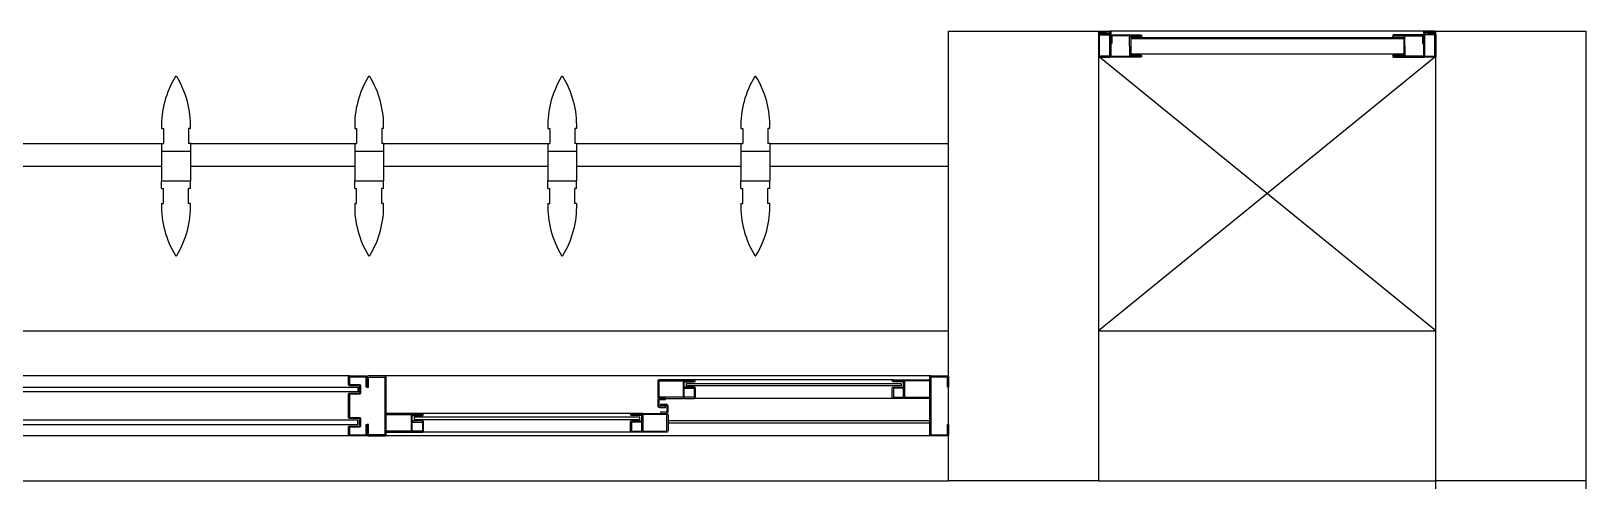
# Model space of a CAD drawing. Header units: millimetres. Extents: x 1887 to 2405, y 1100 to 1335.
# Drawn here: x 2171.536 to 2173.61, y 1243.448 to 1244.048 of the extents above; entities that cross this region are included whole.
import ezdxf

# ---------------------------------------------------------------- set-up
doc = ezdxf.new("R2010")
doc.units = ezdxf.units.MM
for name, color, linetype in [('AR-ALV', 2, 'Continuous'), ('AR-BRISES', 1, 'Continuous'), ('AR-ESQ', 1, 'Continuous'), ('AR-ESTC', 3, 'Continuous'), ('AR-PEITORIL', 1, 'Continuous'), ('AR-SHAFT', 1, 'Continuous'), ('BR-PAINEL', 1, 'Continuous'), ('BR-SUPORTE', 1, 'Continuous'), ('DT-ESQ-BAGUETE-C', 2, 'Continuous'), ('DT-ESQ-BAGUETE-V', 1, 'Continuous'), ('DT-ESQ-CHAPA DOBRADA-V', 1, 'Continuous'), ('DT-ESQ-MARCO-V', 1, 'Continuous'), ('DT-ESQ-PERFIL CADEIRA-C', 2, 'Continuous'), ('DT-ESQ-PERFIL CADEIRA-V', 1, 'Continuous'), ('DT-ESQ-PERFIL U SIMPLES-C', 2, 'Continuous'), ('DT-ESQ-PERFIL U-C', 2, 'Continuous'), ('DT-ESQ-PERFIL U-V', 1, 'Continuous'), ('DT-ESQ-VENEZIANA-C', 2, 'Continuous'), ('DT-ESQ-VENEZIANA-V', 2, 'Continuous'), ('DT-ESQ-VIDRO-C', 2, 'Continuous'), ('DT-ESQ-VIDRO-V', 2, 'Continuous')]:
    doc.layers.add(name, color=color, linetype=linetype)

# ---------------------------------------------------------------- blocks, each defined once
blk = doc.blocks.new('EF23-P')
at = {"layer": 'DT-ESQ-BAGUETE-C', "ltscale": 0.1}
for points in [[(0.4225, -0.08), (0.409, -0.08), (0.409, -0.0785), (0.422, -0.0785, 0.414214), (0.4225, -0.078), (0.4225, -0.067, 0.414214), (0.422, -0.0665), (0.409, -0.0665), (0.409, -0.065), (0.4225, -0.065, -0.414214), (0.424, -0.0665), (0.424, -0.0785, -0.414214)], [(0.7015, -0.08), (0.715, -0.08), (0.715, -0.0785), (0.702, -0.0785, -0.414214), (0.7015, -0.078), (0.7015, -0.067, -0.414214), (0.702, -0.0665), (0.715, -0.0665), (0.715, -0.065), (0.7015, -0.065, 0.414214), (0.7, -0.0665), (0.7, -0.0785, 0.414214)], [(0.0735, -0.125), (0.06, -0.125), (0.06, -0.1235), (0.073, -0.1235, 0.414214), (0.0735, -0.123), (0.0735, -0.112, 0.414214), (0.073, -0.1115), (0.06, -0.1115), (0.06, -0.11), (0.0735, -0.11, -0.414214), (0.075, -0.1115), (0.075, -0.1235, -0.414214)], [(0.339, -0.125), (0.3525, -0.125), (0.3525, -0.1235), (0.3395, -0.1235, -0.414214), (0.339, -0.123), (0.339, -0.112, -0.414214), (0.3395, -0.1115), (0.3525, -0.1115), (0.3525, -0.11), (0.339, -0.11, 0.414214), (0.3375, -0.1115), (0.3375, -0.1235, 0.414214)]]:
    blk.add_lwpolyline(points, format="xyb", close=True, dxfattribs=at)
at = {"layer": 'DT-ESQ-BAGUETE-V', "ltscale": 0.1}
for p, q in [((0.4225, -0.065), (0.7015, -0.065)), ((0.0735, -0.11), (0.339, -0.11))]:
    blk.add_line(p, q, dxfattribs=at)
at = {"layer": 'DT-ESQ-CHAPA DOBRADA-V', "ltscale": 0.1}
for p, q in [((0.025, -0.077), (0.374, -0.077)), ((0.025, -0.08), (0.374, -0.08))]:
    blk.add_line(p, q, dxfattribs=at)
at = {"layer": 'DT-ESQ-MARCO-V', "ltscale": 0.1}
for p, q in [((0.7985, -0.06), (1.3515, -0.06)), ((0.7985, -0.14), (1.3515, -0.14))]:
    blk.add_line(p, q, dxfattribs=at)
at = {"layer": 'DT-ESQ-PERFIL CADEIRA-C', "ltscale": 0.1}
for p, q in [((0.376, -0.0885), (0.4225, -0.0885)), ((0.75, -0.0885), (0.7015, -0.0885)), ((0.025, -0.1335), (0.0735, -0.1335)), ((0.3855, -0.1335), (0.339, -0.1335))]:
    blk.add_line(p, q, dxfattribs=at)
for points in [[(0.4225, -0.087, -1), (0.4225, -0.09), (0.376, -0.09, -0.414214), (0.374, -0.088), (0.374, -0.067, -0.414214), (0.376, -0.065), (0.4075, -0.065, -0.414214), (0.409, -0.0665), (0.409, -0.087)], [(0.409, -0.0885, -0.198913), (0.4079, -0.0881, -0.198913), (0.4075, -0.087), (0.4075, -0.067, 0.414214), (0.407, -0.0665), (0.376, -0.0665, 0.414214), (0.3755, -0.067), (0.3755, -0.088, 0.414214), (0.376, -0.0885)], [(0.7015, -0.09), (0.75, -0.09), (0.75, -0.0885), (0.715, -0.0885, 0.198912), (0.7161, -0.0881, 0.198913), (0.7165, -0.087), (0.7165, -0.067, -0.414214), (0.717, -0.0665), (0.75, -0.0665), (0.75, -0.065), (0.7165, -0.065, 0.414214), (0.715, -0.0665), (0.715, -0.0785), (0.715, -0.08), (0.715, -0.087), (0.7015, -0.087, 1)], [(0.0735, -0.135), (0.025, -0.135), (0.025, -0.1335), (0.06, -0.1335, -0.198912), (0.0589, -0.1331, -0.198913), (0.0585, -0.132), (0.0585, -0.112, 0.414214), (0.058, -0.1115), (0.025, -0.1115), (0.025, -0.11), (0.0585, -0.11, -0.414214), (0.06, -0.1115), (0.06, -0.1235), (0.06, -0.125), (0.06, -0.132), (0.0735, -0.132, -1)], [(0.339, -0.132, 1), (0.339, -0.135), (0.3855, -0.135, 0.414214), (0.3875, -0.133), (0.3875, -0.112, 0.414214), (0.3855, -0.11), (0.354, -0.11, 0.414214), (0.3525, -0.1115), (0.3525, -0.132)], [(0.3525, -0.1335, 0.198913), (0.3536, -0.1331, 0.198913), (0.354, -0.132), (0.354, -0.112, -0.414214), (0.3545, -0.1115), (0.3855, -0.1115, -0.414214), (0.386, -0.112), (0.386, -0.133, -0.414214), (0.3855, -0.1335)]]:
    blk.add_lwpolyline(points, format="xyb", close=True, dxfattribs=at)
at = {"layer": 'DT-ESQ-PERFIL CADEIRA-V', "ltscale": 0.1}
for p, q in [((0.4075, -0.09), (0.7015, -0.09)), ((0.0735, -0.135), (0.339, -0.135))]:
    blk.add_line(p, q, dxfattribs=at)
at = {"layer": 'DT-ESQ-PERFIL U SIMPLES-C', "ltscale": 0.1}
for points in [[(0.376, -0.102), (0.384, -0.102), (0.384, -0.1005), (0.376, -0.1005, -0.414214), (0.3755, -0.1), (0.3755, -0.092, -0.414214), (0.376, -0.0915), (0.384, -0.0915), (0.384, -0.09), (0.376, -0.09, 0.414214), (0.374, -0.092), (0.374, -0.1, 0.414214)], [(0.3855, -0.098), (0.3775, -0.098), (0.3775, -0.0995), (0.3855, -0.0995, -0.414214), (0.386, -0.1), (0.386, -0.108, -0.414214), (0.3855, -0.1085), (0.3775, -0.1085), (0.3775, -0.11), (0.3855, -0.11, 0.414214), (0.3875, -0.108), (0.3875, -0.1, 0.414214)]]:
    blk.add_lwpolyline(points, format="xyb", close=True, dxfattribs=at)
at = {"layer": 'DT-ESQ-PERFIL U-C', "ltscale": 0.1}
for points in [[(0, -0.0615, -0.414214), (0.0015, -0.06), (0.0235, -0.06, -0.414214), (0.025, -0.0615), (0.025, -0.1385, -0.414214), (0.0235, -0.14), (0.0015, -0.14, -0.414214), (0, -0.1385), (0, -0.125), (0.0015, -0.125), (0.0015, -0.138, 0.414214), (0.002, -0.1385), (0.023, -0.1385, 0.414214), (0.0235, -0.138), (0.0235, -0.062, 0.414214), (0.023, -0.0615), (0.002, -0.0615, 0.414214), (0.0015, -0.062), (0.0015, -0.075), (0, -0.075)], [(0.775, -0.0615, 0.414214), (0.7735, -0.06), (0.7515, -0.06, 0.414214), (0.75, -0.0615), (0.75, -0.1385, 0.414214), (0.7515, -0.14), (0.7735, -0.14, 0.414214), (0.775, -0.1385), (0.775, -0.125), (0.7735, -0.125), (0.7735, -0.138, -0.414214), (0.773, -0.1385), (0.752, -0.1385, -0.414214), (0.7515, -0.138), (0.7515, -0.062, -0.414214), (0.752, -0.0615), (0.773, -0.0615, -0.414214), (0.7735, -0.062), (0.7735, -0.075), (0.775, -0.075)], [(0.8, -0.1285), (0.8, -0.1385, -0.414214), (0.7985, -0.14), (0.7765, -0.14, -0.414214), (0.775, -0.1385), (0.775, -0.125), (0.7765, -0.125), (0.7765, -0.138, 0.414214), (0.777, -0.1385), (0.798, -0.1385, 0.414214), (0.7985, -0.138), (0.7985, -0.1285), (0.7855, -0.1285, -0.414214), (0.784, -0.127), (0.784, -0.117, -0.414214), (0.7855, -0.1155), (0.7985, -0.1155), (0.7985, -0.0845), (0.7855, -0.0845, -0.414214), (0.784, -0.083), (0.784, -0.073, -0.414214), (0.7855, -0.0715), (0.7985, -0.0715), (0.7985, -0.062, 0.414214), (0.798, -0.0615), (0.777, -0.0615, 0.414214), (0.7765, -0.062), (0.7765, -0.075), (0.775, -0.075), (0.775, -0.0615, -0.414214), (0.7765, -0.06), (0.7985, -0.06, -0.414214), (0.8, -0.0615), (0.8, -0.0715, -0.414214), (0.7985, -0.073), (0.7855, -0.073), (0.7855, -0.083), (0.7985, -0.083), (0.7985, -0.083, -0.414214), (0.8, -0.0845), (0.8, -0.1155, -0.414214), (0.7985, -0.117), (0.7985, -0.117), (0.7855, -0.117), (0.7855, -0.127), (0.7985, -0.127, -0.414214)]]:
    blk.add_lwpolyline(points, format="xyb", close=True, dxfattribs=at)
at = {"layer": 'DT-ESQ-PERFIL U-V', "ltscale": 0.1}
for p, q in [((0.0235, -0.06), (0.7515, -0.06)), ((0.0235, -0.14), (0.7515, -0.14))]:
    blk.add_line(p, q, dxfattribs=at)
at = {"layer": 'DT-ESQ-VIDRO-C', "ltscale": 0.1}
for points in [[(0.7125, -0.085), (0.7125, -0.082), (0.4115, -0.082), (0.4115, -0.085)], [(1.3625, -0.081), (1.3625, -0.075), (0.7875, -0.075), (0.7875, -0.081)], [(0.063, -0.13), (0.063, -0.127), (0.3495, -0.127), (0.3495, -0.13)]]:
    blk.add_lwpolyline(points, close=True, dxfattribs=at)
at = {"layer": 'DT-ESQ-VIDRO-V', "ltscale": 0.1}
blk.add_lwpolyline([(1.3625, -0.119), (1.3625, -0.125), (0.7875, -0.125), (0.7875, -0.119)], close=True, dxfattribs=at)
blk = doc.blocks.new('BR-MODULO8')
at = {"layer": 'BR-PAINEL'}
for p, q in [((-1.0492, 0.27), (-1.0467, 0.27)), ((-1.0467, 0.27), (-1.0467, 0.25)), ((-1.0133, 0.27), (-1.0133, 0.25)), ((-1.0108, 0.27), (-1.0133, 0.27)), ((-0.7917, 0.27), (-0.7892, 0.27)), ((-0.7892, 0.27), (-0.7892, 0.25)), ((-0.7558, 0.27), (-0.7558, 0.25)), ((-0.7533, 0.27), (-0.7558, 0.27)), ((-0.5342, 0.27), (-0.5317, 0.27)), ((-0.5317, 0.27), (-0.5317, 0.25)), ((-0.4958, 0.27), (-0.4983, 0.27)), ((-0.4983, 0.27), (-0.4983, 0.25)), ((-0.2767, 0.27), (-0.2742, 0.27)), ((-0.2742, 0.27), (-0.2742, 0.25)), ((-0.2408, 0.27), (-0.2408, 0.25)), ((-0.2383, 0.27), (-0.2408, 0.27)), ((-1.0492, 0.25), (-1.0492, 0.24)), ((-1.0492, 0.25), (-1.0467, 0.25)), ((-1.0108, 0.25), (-1.0133, 0.25)), ((-1.0108, 0.25), (-1.0108, 0.24)), ((-0.7917, 0.25), (-0.7917, 0.24)), ((-0.7917, 0.25), (-0.7892, 0.25)), ((-0.7533, 0.25), (-0.7558, 0.25)), ((-0.7533, 0.25), (-0.7533, 0.24)), ((-0.5342, 0.25), (-0.5317, 0.25)), ((-0.5342, 0.25), (-0.5342, 0.24)), ((-0.4958, 0.25), (-0.4983, 0.25)), ((-0.4958, 0.25), (-0.4958, 0.24)), ((-0.2767, 0.25), (-0.2767, 0.24)), ((-0.2767, 0.25), (-0.2742, 0.25)), ((-0.2383, 0.25), (-0.2408, 0.25)), ((-0.2383, 0.25), (-0.2383, 0.24)), ((-1.0492, 0.24), (-1.0108, 0.24)), ((-1.0492, 0.24), (-1.0492, 0.2)), ((-1.0108, 0.24), (-1.0108, 0.2)), ((-0.7917, 0.24), (-0.7533, 0.24)), ((-0.7917, 0.24), (-0.7917, 0.2)), ((-0.7533, 0.24), (-0.7533, 0.2)), ((-0.5342, 0.24), (-0.5342, 0.2)), ((-0.5342, 0.24), (-0.4958, 0.24)), ((-0.4958, 0.24), (-0.4958, 0.2)), ((-0.2767, 0.24), (-0.2383, 0.24)), ((-0.2767, 0.24), (-0.2767, 0.2)), ((-0.2383, 0.24), (-0.2383, 0.2)), ((-1.0492, 0.2), (-1.0108, 0.2)), ((-1.0492, 0.19), (-1.0492, 0.2)), ((-1.0492, 0.19), (-1.0467, 0.19)), ((-1.0467, 0.17), (-1.0467, 0.19)), ((-1.0108, 0.19), (-1.0133, 0.19)), ((-1.0133, 0.17), (-1.0133, 0.19)), ((-1.0108, 0.19), (-1.0108, 0.2)), ((-0.7917, 0.2), (-0.7533, 0.2)), ((-0.7917, 0.19), (-0.7917, 0.2)), ((-0.7917, 0.19), (-0.7892, 0.19)), ((-0.7892, 0.17), (-0.7892, 0.19)), ((-0.7533, 0.19), (-0.7558, 0.19)), ((-0.7558, 0.17), (-0.7558, 0.19)), ((-0.7533, 0.19), (-0.7533, 0.2)), ((-0.5342, 0.19), (-0.5342, 0.2)), ((-0.5342, 0.2), (-0.4958, 0.2)), ((-0.5342, 0.19), (-0.5317, 0.19)), ((-0.5317, 0.17), (-0.5317, 0.19)), ((-0.4983, 0.17), (-0.4983, 0.19)), ((-0.4958, 0.19), (-0.4983, 0.19)), ((-0.4958, 0.19), (-0.4958, 0.2)), ((-0.2767, 0.2), (-0.2383, 0.2)), ((-0.2767, 0.19), (-0.2767, 0.2)), ((-0.2767, 0.19), (-0.2742, 0.19)), ((-0.2742, 0.17), (-0.2742, 0.19)), ((-0.2383, 0.19), (-0.2408, 0.19)), ((-0.2408, 0.17), (-0.2408, 0.19)), ((-0.2383, 0.19), (-0.2383, 0.2)), ((-1.0492, 0.17), (-1.0467, 0.17)), ((-1.0108, 0.17), (-1.0133, 0.17)), ((-0.7917, 0.17), (-0.7892, 0.17)), ((-0.7533, 0.17), (-0.7558, 0.17)), ((-0.5342, 0.17), (-0.5317, 0.17)), ((-0.4958, 0.17), (-0.4983, 0.17)), ((-0.2767, 0.17), (-0.2742, 0.17)), ((-0.2383, 0.17), (-0.2408, 0.17))]:
    blk.add_line(p, q, dxfattribs=at)
for centre, radius, start, end in [((-0.9242, 0.2739), 0.1251, 148.4721, 181.772), ((-1.03, 0.3387), 0.001, 37.1012, 142.8988), ((-1.1358, 0.2739), 0.1251, 358.228, 31.5279), ((-0.6667, 0.2739), 0.1251, 148.4721, 181.772), ((-0.7725, 0.3387), 0.001, 37.1012, 142.8988), ((-0.8783, 0.2739), 0.1251, 358.228, 31.5279), ((-0.4092, 0.2739), 0.1251, 148.4721, 181.772), ((-0.515, 0.3387), 0.001, 37.1012, 142.8988), ((-0.6208, 0.2739), 0.1251, 358.228, 31.5279), ((-0.1517, 0.2739), 0.1251, 148.4721, 181.772), ((-0.2575, 0.3387), 0.001, 37.1012, 142.8988), ((-0.3633, 0.2739), 0.1251, 358.228, 31.5279), ((-0.9242, 0.1661), 0.1251, 178.228, 211.5279), ((-1.1358, 0.1661), 0.1251, 328.4721, 1.772), ((-0.6667, 0.1661), 0.1251, 178.228, 211.5279), ((-0.8783, 0.1661), 0.1251, 328.4721, 1.772), ((-0.4092, 0.1661), 0.1251, 178.228, 211.5279), ((-0.6208, 0.1661), 0.1251, 328.4721, 1.772), ((-0.1517, 0.1661), 0.1251, 178.228, 211.5279), ((-0.3633, 0.1661), 0.1251, 328.4721, 1.772), ((-1.03, 0.1013), 0.001, 217.1012, 322.8988), ((-0.7725, 0.1013), 0.001, 217.1012, 322.8988), ((-0.515, 0.1013), 0.001, 217.1012, 322.8988), ((-0.2575, 0.1013), 0.001, 217.1012, 322.8988)]:
    blk.add_arc(centre, radius, start, end, dxfattribs=at)
at = {"layer": 'BR-SUPORTE'}
for p, q in [((-1.2683, 0.25), (-1.0467, 0.25)), ((-1.0108, 0.25), (-0.7892, 0.25)), ((-0.7533, 0.25), (-0.5317, 0.25)), ((-0.4958, 0.25), (-0.2742, 0.25)), ((-0.2383, 0.25), (0, 0.25)), ((-1.2683, 0.22), (-1.0492, 0.22)), ((-1.0108, 0.22), (-0.7917, 0.22)), ((-0.7533, 0.22), (-0.5342, 0.22)), ((-0.4958, 0.22), (-0.2767, 0.22)), ((-0.2383, 0.22), (0, 0.22))]:
    blk.add_line(p, q, dxfattribs=at)
blk = doc.blocks.new('EF01C-P')
at = {"layer": 'DT-ESQ-BAGUETE-C', "ltscale": 0.1}
for points in [[(0.0015, 0.035), (0.015, 0.035), (0.015, 0.0335), (0.0015, 0.0335), (0.0015, 0.005), (0.015, 0.005), (0.015, 0.0035), (0.0015, 0.0035, -0.414214), (0, 0.005), (0, 0.0335, -0.414214)], [(0.4485, 0.035), (0.435, 0.035), (0.435, 0.0335), (0.4485, 0.0335), (0.4485, 0.005), (0.435, 0.005), (0.435, 0.0035), (0.4485, 0.0035, 0.414214), (0.45, 0.005), (0.45, 0.0335, 0.414214)]]:
    blk.add_lwpolyline(points, format="xyb", close=True, dxfattribs=at)
at = {"layer": 'DT-ESQ-PERFIL CADEIRA-C', "ltscale": 0.1}
for points in [[(0.01, 0.0015), (0.01, 0.003), (0.0015, 0.003, 1), (0.0015, 0), (0.015, 0, 0.414214), (0.0165, 0.0015), (0.0165, 0.0335), (0.043, 0.0335)], [(0.043, 0.0065), (0.018, 0.0065), (0.018, 0.0165), (0.0165, 0.0165), (0.0165, 0.0065, 0.414214), (0.018, 0.005), (0.043, 0.005), (0.0565, 0.005, 1), (0.0565, 0.008), (0.043, 0.008), (0.043, 0.02), (0.043, 0.032), (0.0565, 0.032, 1), (0.0565, 0.035), (0.043, 0.035), (0.0165, 0.035, 0.414214), (0.015, 0.0335), (0.015, 0.0015), (0.0015, 0.0015)], [(0.0415, 0.02), (0.0415, 0.032, -0.414214), (0.043, 0.0335), (0.0565, 0.0335)], [(0.407, 0.0065), (0.432, 0.0065), (0.432, 0.0165), (0.4335, 0.0165), (0.4335, 0.0065, -0.414214), (0.432, 0.005), (0.407, 0.005), (0.3935, 0.005, -1), (0.3935, 0.008), (0.407, 0.008), (0.407, 0.02), (0.407, 0.032), (0.3935, 0.032, -1), (0.3935, 0.035), (0.407, 0.035), (0.4335, 0.035, -0.414214), (0.435, 0.0335), (0.435, 0.0015), (0.4485, 0.0015)], [(0.4085, 0.02), (0.4085, 0.032, 0.414214), (0.407, 0.0335), (0.3935, 0.0335)], [(0.44, 0.0015), (0.44, 0.003), (0.4485, 0.003, -1), (0.4485, 0), (0.435, 0, -0.414214), (0.4335, 0.0015), (0.4335, 0.0335), (0.407, 0.0335)], [(0.0415, 0.02), (0.0415, 0.008, 0.414214), (0.043, 0.0065), (0.0565, 0.0065)], [(0.4085, 0.02), (0.4085, 0.008, -0.414214), (0.407, 0.0065), (0.3935, 0.0065)]]:
    blk.add_lwpolyline(points, format="xyb", dxfattribs=at)
at = {"layer": 'DT-ESQ-PERFIL CADEIRA-V', "ltscale": 0.1}
blk.add_line((0.015, 0), (0.435, 0), dxfattribs=at)
at = {"layer": 'DT-ESQ-VENEZIANA-C', "ltscale": 0.1}
for p, q in [((0.043, 0.0105), (0.407, 0.0105)), ((0.043, 0.009), (0.407, 0.009))]:
    blk.add_line(p, q, dxfattribs=at)
at = {"layer": 'DT-ESQ-VENEZIANA-V', "ltscale": 0.1}
blk.add_line((0.043, 0.031), (0.407, 0.031), dxfattribs=at)

msp = doc.modelspace()

# ---------------------------------------------------------------- linework, layer by layer
at = {"layer": 'AR-ALV'}
for p, q in [((2172.9597, 1243.6485), (2173.4097, 1243.6485)), ((2172.9597, 1243.4485), (2173.4097, 1243.4485)), ((2173.4097, 1239.9985), (2173.4097, 1243.4485)), ((2173.6097, 1243.4485), (2173.6097, 1238.966))]:
    msp.add_line(p, q, dxfattribs=at)
at = {"layer": 'AR-ESTC'}
for points in [[(2172.9597, 1244.0485), (2172.9597, 1243.4485), (2172.7597, 1243.4485), (2172.7597, 1244.0485)], [(2173.6097, 1244.0485), (2173.6097, 1243.4485), (2173.4097, 1243.4485), (2173.4097, 1244.0485)]]:
    msp.add_lwpolyline(points, close=True, dxfattribs=at)
at = {"layer": 'AR-PEITORIL'}
for p, q in [((2167.6097, 1243.6485), (2172.7597, 1243.6485)), ((2167.6097, 1243.4485), (2172.7597, 1243.4485))]:
    msp.add_line(p, q, dxfattribs=at)
at = {"layer": 'AR-SHAFT'}
for p, q in [((2173.4082, 1244.0135), (2172.9597, 1243.6485)), ((2173.4097, 1243.6485), (2172.9612, 1244.0135))]:
    msp.add_line(p, q, dxfattribs=at)

# ---------------------------------------------------------------- block references
at = {"layer": 'AR-BRISES'}
msp.add_blockref('BR-MODULO8', (2172.7597, 1243.6485), dxfattribs=at)
at = {"layer": 'AR-ESQ', "rotation": 180}
for name, p in [('EF01C-P', (2173.4097, 1244.0485)), ('EF23-P', (2172.7597, 1243.4485))]:
    msp.add_blockref(name, p, dxfattribs=at)

doc.saveas('drawing.dxf')
